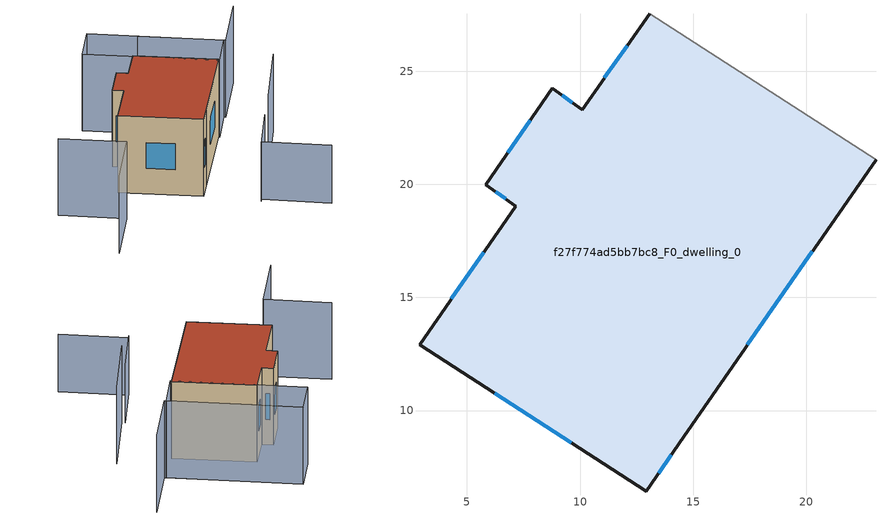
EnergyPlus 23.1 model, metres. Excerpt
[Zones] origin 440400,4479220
f27f774ad5bb7bc8_F0_dwelling_0
 floor ground (EU_floor_Construction): 23.09,21.1 14.58,8.83 12.92,6.44 2.9,12.91 7.16,19.04 5.83,19.99 8.77,24.25 10.09,23.3 13.08,27.54 z0
 wall outside (EU_wall_Construction): 13.08,27.54 10.09,23.3 8.77,24.25 5.83,19.99 7.16,19.04 2.9,12.91 12.92,6.44 14.58,8.83 23.09,21.1 z0:12
 wall adiabatic (EU_wall_Construction): 23.09,21.1 13.08,27.54 z0:12
 window (EU_Window_Construction): 6.27,19.68 6.72,19.35 / 7.79,22.84 6.8,21.4 / 9.65,23.62 9.21,23.94 / 12.09,26.13 11.08,24.7 / 17.4,12.9 20.27,17.03 / 13.47,7.23 14.03,8.04 / 6.22,10.77 9.6,8.58 / 5.75,17.01 4.32,14.94 z3.98:8.02
 roof outside (EU_roof_Construction): 14.58,8.83 23.09,21.1 13.08,27.54 10.09,23.3 8.77,24.25 5.83,19.99 7.16,19.04 2.9,12.91 12.92,6.44 z12
shading: 19.54,1.88 27.59,-3.65 / 19.23,1.38 23.68,8.73 z0:9; -7.45,10.83 0.43,5.58 / 0.43,5.58 -5.23,-2.9 / 24.13,8.46 30.48,18.93 / 32.25,34.05 26.58,25.56 / 26.58,25.56 16.39,32.36 / 10.48,36.3 26.36,25.72 / 26.36,25.72 23.05,20.76 / 23.05,20.76 7.18,31.34 / 7.18,31.34 10.48,36.3 z0:12
[Building]
EU S2 Campaign: North Axis=0; Terrain=City; Solar Distribution=FullExterior
[Site:Location]
Madrid: Latitude=40.5; Longitude=-3.5; Time Zone=1; Elevation=609
[SizingPeriod:WeatherFileDays]
AnnualSizingPeriod: Begin Month=1; Begin Day of Month=1; End Month=12; End Day of Month=31; Day of Week for Start Day=Monday; Use Weather File Daylight Saving Period=No; Use Weather File Rain and Snow Indicators=No
[MATERIAL]
EU_InternalMass_Material: Roughness=MediumRough; Thickness=0.1; Conductivity=1; Density=1800; Specific Heat=900; Thermal Absorptance=0.9; Solar Absorptance=0.7; Visible Absorptance=0.7
[MATERIAL:NOMASS] Roughness=MediumRough; Thermal Absorptance=0.9; Solar Absorptance=0.7; Visible Absorptance=0.7
Name | Thermal Resistance
EU_wall_NoMass | 0.609216
EU_roof_NoMass | 0.513268
EU_floor_NoMass | 0.568163
[WINDOWMATERIAL:SIMPLEGLAZINGSYSTEM]
EU_Window_SimpleGlazing: UFactor=5.50606; Solar Heat Gain Coefficient=0.85; Visible Transmittance=0.85
[CONSTRUCTION]
EU_wall_Construction: EU_wall_NoMass
EU_roof_Construction: EU_roof_NoMass
EU_floor_Construction: EU_floor_NoMass
EU_InternalMass_Construction: EU_InternalMass_Material
EU_Window_Construction: EU_Window_SimpleGlazing
[ZONE]
f27f774ad5bb7bc8_F0_dwelling_0: Type=1; Multiplier=1; Ceiling Height=autocalculate; Volume=2651.12; Floor Area=autocalculate; Part of Total Floor Area=Yes
[INTERNALMASS]
f27f774ad5bb7bc8_F0_dwelling_0_EU_InternalMass: Construction=EU_InternalMass_Construction; Zone or ZoneList=f27f774ad5bb7bc8_F0_dwelling_0; Surface Area=220.927
[OTHEREQUIPMENT]
EU_Step8_InternalGain_f27f774ad5bb7bc8_F0_dwelling_0_f000: Fuel Type=Electricity; Zone or ZoneList or Space or SpaceList=f27f774ad5bb7bc8_F0_dwelling_0; Schedule=EU_Step8_GainSchedule_f27f774ad5bb7bc8_F0_dwelling_0_f000; Design Level Calculation Method=Watts/Area; Power per Zone Floor Area=1; Fraction Latent=0; Fraction Radiant=0; Fraction Lost=0; Carbon Dioxide Generation Rate=0; EndUse Subcategory=EU_Step8_InternalGains
[ZONEVENTILATION:DESIGNFLOWRATE]
EU_ConstantAir_f27f774ad5bb7bc8_F0_dwelling_0: Zone or ZoneList or Space or SpaceList=f27f774ad5bb7bc8_F0_dwelling_0; Schedule=EU_AlwaysOn; Design Flow Rate Calculation Method=AirChanges/Hour; Air Changes per Hour=0.752966; Ventilation Type=Natural; Fan Pressure Rise=0; Fan Total Efficiency=1; Constant Term Coefficient=1; Temperature Term Coefficient=0; Velocity Term Coefficient=0; Velocity Squared Term Coefficient=0; Minimum Indoor Temperature=-100; Maximum Indoor Temperature=100; Delta Temperature=-100; Minimum Outdoor Temperature=-100; Maximum Outdoor Temperature=100; Maximum Wind Speed=40
[HVACTEMPLATE:THERMOSTAT]
EU_HeatOnly_f27f774ad5bb7bc8_F0_dwelling_0: Constant Heating Setpoint=20; Constant Cooling Setpoint=50
[HVACTEMPLATE:ZONE:IDEALLOADSAIRSYSTEM]
f27f774ad5bb7bc8_F0_dwelling_0: Template Thermostat=EU_HeatOnly_f27f774ad5bb7bc8_F0_dwelling_0; System Availability Schedule=EU_AlwaysOn; Maximum Heating Supply Air Temperature=50; Minimum Cooling Supply Air Temperature=13; Maximum Heating Supply Air Humidity Ratio=0.0156; Minimum Cooling Supply Air Humidity Ratio=0.0077; Heating Limit=NoLimit; Cooling Limit=NoLimit; Heating Availability Schedule=EU_AlwaysOn; Cooling Availability Schedule=EU_CoolingOff; Dehumidification Control Type=ConstantSensibleHeatRatio; Cooling Sensible Heat Ratio=0.7; Dehumidification Setpoint=60; Humidification Control Type=None; Humidification Setpoint=30; Outdoor Air Method=None; Outdoor Air Flow Rate per Person=0.00944; Outdoor Air Flow Rate per Zone Floor Area=0; Outdoor Air Flow Rate per Zone=0; Demand Controlled Ventilation Type=None; Outdoor Air Economizer Type=NoEconomizer; Heat Recovery Type=None; Sensible Heat Recovery Effectiveness=0.7; Latent Heat Recovery Effectiveness=0.65
[SIZING:ZONE]
f27f774ad5bb7bc8_F0_dwelling_0: Zone Cooling Design Supply Air Temperature Input Method=SupplyAirTemperature; Zone Cooling Design Supply Air Temperature=13; Zone Heating Design Supply Air Temperature Input Method=SupplyAirTemperature; Zone Heating Design Supply Air Temperature=50; Zone Cooling Design Supply Air Humidity Ratio=0.008; Zone Heating Design Supply Air Humidity Ratio=0.008; Cooling Design Air Flow Method=DesignDay; Cooling Design Air Flow Rate=0; Cooling Minimum Air Flow per Zone Floor Area=0.000762; Cooling Minimum Air Flow=0; Cooling Minimum Air Flow Fraction=0.2; Heating Design Air Flow Method=DesignDay; Heating Design Air Flow Rate=0; Heating Maximum Air Flow per Zone Floor Area=0.002032; Heating Maximum Air Flow=0.141576; Heating Maximum Air Flow Fraction=0.3; Account for Dedicated Outdoor Air System=No; Dedicated Outdoor Air System Control Strategy=NeutralSupplyAir; Dedicated Outdoor Air Low Setpoint Temperature for Design=autosize; Dedicated Outdoor Air High Setpoint Temperature for Design=autosize; Zone Load Sizing Method=Sensible Load Only No Latent Load; Zone Latent Cooling Design Supply Air Humidity Ratio Input Method=HumidityRatioDifference; Zone Cooling Design Supply Air Humidity Ratio Difference=0.005; Zone Latent Heating Design Supply Air Humidity Ratio Input Method=HumidityRatioDifference; Zone Humidification Design Supply Air Humidity Ratio Difference=0.005
[SCHEDULE:CONSTANT]
Name | Hourly Value
EU_AlwaysOn | 1
EU_CoolingOff | 0
[SCHEDULE:FILE]
EU_Step8_GainSchedule_f27f774ad5bb7bc8_F0_dwelling_0_f000: File=../../schedules/f27f774ad5bb7bc8/f27f774ad5bb7bc8_F0_dwelling_0_f000_gain.csv; Column Number=1; Rows to Skip at Top=0; Number of Hours of Data=8760; Column Separator=Comma; Interpolate to Timestep=No; Minutes per Item=60; Adjust Schedule for Daylight Savings=Yes
